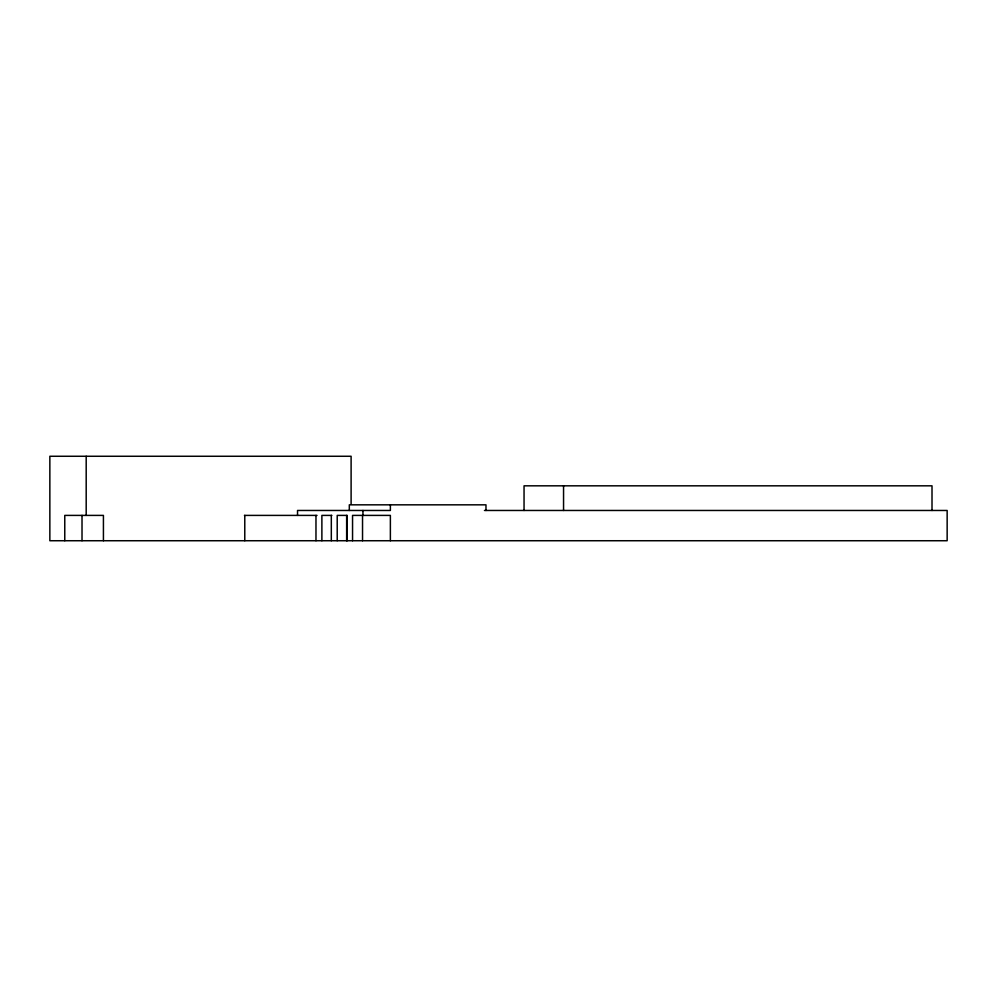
<?xml version="1.0" encoding="UTF-8"?>
<svg xmlns="http://www.w3.org/2000/svg" width="997" height="997" viewBox="0 0 997 997"><rect width="100%" height="100%" fill="white"/><g stroke="black" fill="none" stroke-linecap="round" stroke-linejoin="round"><path stroke-width="1.5" d="M484.442 510.464L947.15 510.464L947.15 540.735L49.85 540.735L49.85 456.265L351.106 456.265L351.106 504.27M244.427 515.399L317.034 515.399M331.864 515.399L321.881 515.399L321.881 540.735M932.008 510.464L932.008 485.826L524.048 485.826L524.048 510.464M563.554 485.826L563.554 510.464M485.975 510.464L485.975 504.831L349.311 504.831L349.311 510.464M390.375 504.831L390.375 510.464L297.53 510.464L297.53 515.399M390.375 540.735L390.375 515.399L352.552 515.399L352.552 540.735M362.945 510.464L362.945 515.399M362.534 515.399L362.534 540.735M347.205 540.735L347.205 515.399L337.21 515.399L337.21 540.735M346.644 515.399L346.644 540.735M331.316 515.399L331.316 540.735M315.974 515.399L315.974 540.735M244.776 515.399L244.776 540.735M103.426 540.735L103.426 515.399L64.768 515.399L64.768 540.735M86.191 456.265L86.191 515.399M82.016 515.399L82.016 540.735"/></g></svg>
